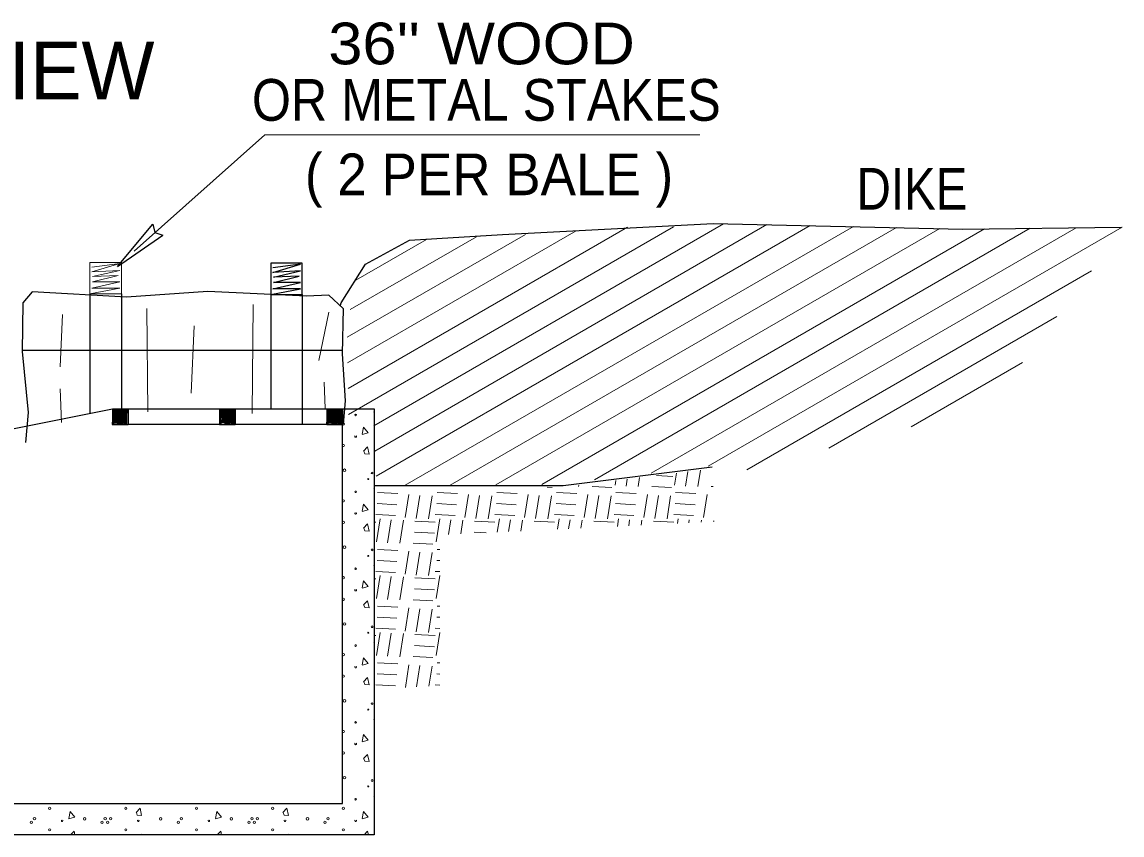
# Model space of a CAD drawing. Extents: x -59 to 313, y 57 to 341.
# Drawn here: x 98.53 to 132.8, y 214.98 to 240.3 of the extents above; entities that cross this region are included whole.
import ezdxf
from ezdxf.enums import TextEntityAlignment as Align

# ---------------------------------------------------------------- set-up
doc = ezdxf.new("R2010")
doc.units = 0
doc.header["$LTSCALE"] = 0.52
doc.layers.add('1', color=7, linetype='Continuous', lineweight=13)

msp = doc.modelspace()

# ---------------------------------------------------------------- linework, layer by layer
at = {"layer": '1'}
for p, q in [((106.0905, 236.7835), (102.021, 233.1672)), ((106.0905, 236.7835), (119.6449, 236.7835)), ((108.6707, 229.6819), (115.7898, 233.7922)), ((108.684, 228.8813), (117.3937, 233.9099)), ((108.6972, 228.0807), (118.8197, 233.9249)), ((109.4862, 227.7279), (120.3845, 234.02)), ((109.5177, 226.9378), (121.7321, 233.9898)), ((109.5613, 226.1547), (123.0799, 233.9597)), ((110.4681, 225.8699), (124.4276, 233.9294)), ((111.8683, 225.8701), (125.7752, 233.8992)), ((113.2895, 225.8823), (127.1229, 233.8691)), ((114.7183, 225.8989), (128.509, 233.861)), ((116.3599, 226.0384), (129.9382, 233.8778)), ((118.1244, 226.2489), (131.3673, 233.8947)), ((119.9011, 226.4663), (132.7964, 233.9115)), ((108.6573, 230.4825), (114.2087, 233.6876)), ((108.7543, 231.3468), (112.6823, 233.6147)), ((108.9303, 232.2567), (111.1297, 233.5264)), ((121.1073, 226.3545), (131.8478, 232.5555)), ((102.4189, 231.3798), (102.4516, 228.1621)), ((105.7334, 231.5065), (105.7007, 228.1092)), ((99.7945, 231.1898), (99.7128, 229.5564)), ((108.0842, 231.2645), (107.7739, 229.7618)), ((123.6668, 227.0239), (130.77, 231.1249)), ((103.8936, 230.8343), (103.7956, 228.7437)), ((126.2264, 227.6934), (129.6922, 229.6943)), ((107.9437, 229.0822), (107.9764, 228.2656)), ((99.7128, 228.8769), (99.7618, 227.8316)), ((118.2915, 226.1743), (118.8057, 226.1479)), ((118.8594, 225.8756), (118.9187, 226.253)), ((119.2027, 225.8477), (119.2732, 226.2975)), ((119.5834, 225.8352), (119.6636, 226.3464)), ((115.8686, 225.8352), (115.8742, 225.8713)), ((116.2869, 225.8377), (116.9025, 225.806)), ((117.002, 225.8756), (117.0239, 226.0154)), ((117.3452, 225.8477), (117.3785, 226.0598)), ((117.726, 225.8352), (117.7689, 226.1088)), ((118.1443, 225.8377), (118.7599, 225.806)), ((120.0018, 225.8377), (120.0566, 225.8348)), ((109.6021, 225.6437), (110.2357, 225.6107)), ((110.4684, 224.8667), (110.5812, 225.5853)), ((110.8117, 224.8389), (110.9243, 225.5576)), ((111.1924, 224.8263), (111.3051, 225.545)), ((111.4595, 225.6437), (112.0932, 225.6107)), ((112.3258, 224.8667), (112.4386, 225.5853)), ((112.6691, 224.8389), (112.7818, 225.5576)), ((113.0498, 224.8263), (113.1625, 225.545)), ((113.3169, 225.6437), (113.9506, 225.6107)), ((114.1833, 224.8667), (114.296, 225.5853)), ((114.5265, 224.8389), (114.6392, 225.5576)), ((114.8858, 225.8142), (115.0451, 225.806)), ((114.9072, 224.8263), (115.0199, 225.545)), ((115.1743, 225.6437), (115.808, 225.6107)), ((116.0407, 224.8667), (116.1534, 225.5853)), ((116.3839, 224.8389), (116.4966, 225.5576)), ((116.7647, 224.8263), (116.8773, 225.545)), ((117.0318, 225.6437), (117.6654, 225.6107)), ((117.8981, 224.8667), (118.0108, 225.5853)), ((118.2413, 224.8389), (118.354, 225.5576)), ((118.6221, 224.8263), (118.7347, 225.545)), ((118.8892, 225.6437), (119.5228, 225.6107)), ((119.7555, 224.8667), (119.8682, 225.5853)), ((109.5923, 225.2988), (110.2079, 225.2672)), ((111.4497, 225.2988), (112.0653, 225.2672)), ((113.3072, 225.2988), (113.9227, 225.2672)), ((115.1646, 225.2988), (115.7802, 225.2672)), ((117.022, 225.2988), (117.6376, 225.2672)), ((118.8794, 225.2988), (119.495, 225.2672)), ((109.5465, 224.9569), (110.1621, 224.9253)), ((109.5723, 224.1077), (109.6851, 224.8263)), ((111.4039, 224.9569), (112.0195, 224.9253)), ((111.4297, 224.1077), (111.5425, 224.8263)), ((113.2613, 224.9569), (113.8769, 224.9253)), ((113.3345, 224.4095), (113.3999, 224.8263)), ((115.1187, 224.9569), (115.7343, 224.9253)), ((115.2062, 224.5002), (115.2573, 224.8263)), ((116.9762, 224.9569), (117.5917, 224.9253)), ((117.0778, 224.591), (117.1148, 224.8263)), ((118.8336, 224.9569), (119.4492, 224.9253)), ((118.9495, 224.6817), (118.9722, 224.8263)), ((109.5343, 224.7242), (109.5465, 224.7236)), ((109.9156, 224.0799), (110.0282, 224.7986)), ((110.2963, 224.0673), (110.409, 224.786)), ((110.7702, 224.7567), (111.4039, 224.7236)), ((111.8131, 224.3357), (111.8857, 224.7986)), ((112.1987, 224.3544), (112.2664, 224.786)), ((112.6277, 224.7567), (113.2613, 224.7236)), ((113.6847, 224.4265), (113.7431, 224.7986)), ((114.0704, 224.4452), (114.1238, 224.786)), ((114.4851, 224.7567), (115.1187, 224.7236)), ((115.5564, 224.5172), (115.6005, 224.7986)), ((115.9421, 224.5359), (115.9813, 224.786)), ((116.3425, 224.7567), (116.9762, 224.7236)), ((117.428, 224.6079), (117.4579, 224.7986)), ((117.8137, 224.6267), (117.8387, 224.786)), ((118.1999, 224.7567), (118.8336, 224.7236)), ((119.2997, 224.6987), (119.3153, 224.7986)), ((119.6853, 224.7173), (119.6961, 224.786)), ((120.0573, 224.7567), (120.0884, 224.7551)), ((110.7605, 224.4117), (111.3761, 224.3801)), ((112.6179, 224.4117), (112.988, 224.3928)), ((109.6021, 223.8759), (110.2357, 223.8428)), ((110.4684, 223.0989), (110.5812, 223.8175)), ((110.7147, 224.0698), (111.3302, 224.0382)), ((110.8117, 223.0711), (110.9243, 223.7897)), ((111.1924, 223.0585), (111.3051, 223.7772)), ((111.4595, 223.8759), (111.543, 223.8716)), ((109.5923, 223.531), (110.2079, 223.4993)), ((111.4497, 223.531), (111.543, 223.5262)), ((109.5465, 223.1891), (110.1621, 223.1574)), ((111.4039, 223.1891), (111.543, 223.1819)), ((109.5343, 222.9564), (109.5465, 222.9557)), ((109.5723, 222.3399), (109.6851, 223.0585)), ((109.9156, 222.3121), (110.0282, 223.0307)), ((110.2963, 222.2995), (110.409, 223.0182)), ((110.7702, 222.9888), (111.4039, 222.9557)), ((111.4297, 222.3399), (111.5425, 223.0585)), ((110.7605, 222.6439), (111.3761, 222.6122)), ((109.6021, 222.1081), (110.2357, 222.075)), ((110.7147, 222.302), (111.3302, 222.2703)), ((111.4595, 222.1081), (111.543, 222.1037)), ((109.5923, 221.7632), (110.2079, 221.7315)), ((110.4684, 221.3311), (110.5812, 222.0497)), ((110.8117, 221.3032), (110.9243, 222.0219)), ((111.1924, 221.2907), (111.3051, 222.0093)), ((111.4497, 221.7632), (111.543, 221.7583)), ((109.5465, 221.4212), (110.1621, 221.3896)), ((111.4039, 221.4212), (111.543, 221.4141)), ((109.5343, 221.1886), (109.5465, 221.1879)), ((109.5723, 220.5721), (109.6851, 221.2907)), ((109.9156, 220.5443), (110.0282, 221.2629)), ((110.2963, 220.5317), (110.409, 221.2503)), ((110.7702, 221.221), (111.4039, 221.1879)), ((111.4297, 220.5721), (111.5425, 221.2907)), ((110.7605, 220.8761), (111.3761, 220.8444)), ((110.7147, 220.5342), (111.3302, 220.5025)), ((109.6021, 220.3402), (110.2357, 220.3072)), ((110.4701, 219.5739), (110.5812, 220.2818)), ((110.8207, 219.5931), (110.9243, 220.2541)), ((111.2067, 219.6142), (111.3051, 220.2415)), ((111.4595, 220.3402), (111.543, 220.3359)), ((109.5923, 219.9953), (110.2079, 219.9637)), ((111.4497, 219.9953), (111.543, 219.9905)), ((109.5465, 219.6534), (110.1621, 219.6217)), ((111.4039, 219.6534), (111.543, 219.6462))]:
    msp.add_line(p, q, dxfattribs=at)
at = {"layer": '1', "lineweight": 25}
for p, q in [((101.5023, 232.686), (102.6035, 234.006)), ((101.5023, 232.686), (102.9187, 233.6601)), ((100.6432, 231.8307), (100.6432, 228.1122)), ((101.6232, 231.8307), (101.6232, 227.7963)), ((106.2782, 231.8143), (106.2782, 228.2527)), ((107.2582, 231.8143), (107.2582, 227.7627)), ((98.5362, 230.083), (108.4996, 230.083)), ((101.3456, 228.2527), (101.3456, 227.7464)), ((101.8356, 228.2527), (101.8356, 227.7627)), ((104.6776, 228.2527), (104.6776, 227.7627)), ((105.1676, 228.2527), (105.1676, 227.7627)), ((108.0259, 228.2527), (108.0259, 227.7627)), ((108.5159, 228.2527), (108.5159, 227.7464)), ((91.5619, 226.2927), (98.6506, 227.7138)), ((101.3456, 227.7627), (101.8356, 227.7627)), ((108.0259, 227.7627), (101.8356, 227.7627)), ((104.6776, 227.7627), (105.1676, 227.7627)), ((108.0259, 227.7627), (108.5159, 227.7627))]:
    msp.add_line(p, q, dxfattribs=at)
for points in [[(102.6035, 234.006), (102.6653, 233.7425), (102.9187, 233.6601)], [(108.4483, 231.4792), (108.475, 231.5528), (109.2263, 232.7615), (110.596, 233.5046), (113.4985, 233.6788), (120.058, 234.0273), (127.8365, 233.8531), (132.7706, 233.9112)], [(106.2782, 231.8143), (107.2582, 231.8143), (107.2582, 232.7943), (106.2782, 232.7943), (106.2782, 231.8143), (107.2092, 231.994), (106.3436, 231.994), (107.2092, 232.19), (106.3599, 232.19), (107.1602, 232.386), (106.3599, 232.3533), (107.2092, 232.5493), (106.3436, 232.5003), (106.3436, 232.5003), (107.2092, 232.7617), (106.3436, 232.6473)], [(108.0913, 231.798), (107.3889, 231.7653), (104.3182, 231.9123), (101.7866, 231.7327), (98.8466, 231.896), (98.5526, 231.553), (98.5362, 230.034), (98.7159, 228.1393), (98.6342, 227.2083)], [(108.0913, 231.798), (108.5322, 231.3733), (108.4996, 229.9687), (108.5976, 228.4987), (108.5322, 227.78)], [(98.6506, 227.7138), (101.3456, 228.2527), (108.5159, 228.2527), (109.4959, 228.2527), (109.4959, 214.9783), (90.5819, 214.9783), (90.5819, 225.3127), (89.6019, 225.3127), (89.6019, 226.2927), (91.5619, 226.2927), (91.5619, 215.9583), (108.5159, 215.9583), (108.5159, 228.2527)], [(101.3456, 227.7627), (101.3782, 228.2364), (101.3782, 227.7791), (101.4109, 228.2364), (101.4273, 227.7954), (101.4436, 228.2201), (101.4599, 227.7954), (101.4762, 228.2364), (101.4926, 227.7954), (101.5089, 228.2201), (101.5089, 227.7627), (101.5416, 228.2364), (101.5416, 227.7791), (101.5742, 228.2364), (101.5742, 227.7791), (101.6069, 228.2364), (101.6069, 227.7954), (101.6232, 228.2364), (101.6232, 227.7791), (101.6396, 228.2364), (101.6559, 227.7627), (101.6886, 228.2364), (101.6886, 227.7954), (101.7212, 228.2364), (101.7212, 227.7791), (101.7539, 228.2201), (101.7539, 227.7627), (101.7866, 228.2201), (101.7866, 227.7791), (101.8029, 228.2201)], [(104.6939, 227.7791), (104.7266, 228.2527), (104.7266, 227.7954), (104.7592, 228.2527), (104.7756, 227.8117), (104.7919, 228.2364), (104.8083, 227.8117), (104.8246, 228.2527), (104.8409, 227.8117), (104.8572, 228.2364), (104.8572, 227.7791), (104.8899, 228.2527), (104.8899, 227.7954), (104.9226, 228.2527), (104.9226, 227.7954), (104.9552, 228.2527), (104.9552, 227.8117), (104.9716, 228.2527), (104.9716, 227.7954), (104.9879, 228.2527), (105.0042, 227.7791), (105.0369, 228.2527), (105.0369, 227.8117), (105.0696, 228.2527), (105.0696, 227.7954), (105.1022, 228.2364), (105.1022, 227.7791), (105.1349, 228.2364), (105.1349, 227.7954), (105.1512, 228.2364)], [(108.0259, 227.7627), (108.0586, 228.2364), (108.0586, 227.7791), (108.0913, 228.2364), (108.1076, 227.7954), (108.1239, 228.2201), (108.1402, 227.7954), (108.1566, 228.2364), (108.1729, 227.7954), (108.1893, 228.2201), (108.1893, 227.7627), (108.2219, 228.2364), (108.2219, 227.7791), (108.2546, 228.2364), (108.2546, 227.7791), (108.2873, 228.2364), (108.2873, 227.7954), (108.3036, 228.2364), (108.3036, 227.7791), (108.3199, 228.2364), (108.3362, 227.7627), (108.3689, 228.2364), (108.3689, 227.7954), (108.4016, 228.2364), (108.4016, 227.7791), (108.4342, 228.2201), (108.4342, 227.7627), (108.4669, 228.2201), (108.4669, 227.7791), (108.4832, 228.2201)], [(109.4959, 225.8628), (115.388, 225.8628), (120.0319, 226.4437)]]:
    msp.add_lwpolyline(points, dxfattribs=at)
at = {"layer": '1'}
for points in [[(100.6432, 231.8307), (101.6232, 231.8307), (101.6232, 232.8107), (100.6432, 232.8107), (100.6432, 231.8307), (101.5742, 232.0103), (100.7086, 232.0103), (101.5742, 232.2063), (100.7249, 232.2063), (101.5252, 232.4023), (100.7249, 232.3697), (101.5742, 232.5657), (100.7086, 232.5167), (100.7086, 232.5167), (101.5742, 232.778), (100.7086, 232.6637)], [(109.1292, 227.4616), (109.1707, 227.68), (109.3163, 227.5032), (109.124, 227.4512)], [(109.1707, 226.9344), (109.2956, 227.0643), (109.3423, 226.8407), (109.2072, 226.8512), (109.1812, 226.9292)], [(109.1292, 225.0676), (109.1707, 225.286), (109.3163, 225.1092), (109.124, 225.0572)], [(109.1707, 224.5404), (109.2956, 224.6703), (109.3423, 224.4467), (109.2072, 224.4572), (109.1812, 224.5352)], [(109.1292, 222.6736), (109.1707, 222.892), (109.3163, 222.7152), (109.124, 222.6632)], [(109.1707, 222.1464), (109.2956, 222.2763), (109.3423, 222.0528), (109.2072, 222.0632), (109.1812, 222.1412)], [(109.1292, 220.2796), (109.1707, 220.498), (109.3163, 220.3212), (109.124, 220.2692)], [(109.1707, 219.7524), (109.2956, 219.8823), (109.3423, 219.6587), (109.2072, 219.6692), (109.1812, 219.7472)], [(109.1292, 217.8856), (109.1707, 218.104), (109.3163, 217.9272), (109.124, 217.8752)], [(109.1707, 217.3584), (109.2956, 217.4883), (109.3423, 217.2647), (109.2072, 217.2752), (109.1812, 217.3532)], [(99.9852, 215.4916), (100.0267, 215.71), (100.1723, 215.5332), (99.98, 215.4812)], [(102.0821, 215.6841), (102.2069, 215.814), (102.2537, 215.5904), (102.1185, 215.6008), (102.0925, 215.6788)], [(104.5572, 215.4916), (104.5987, 215.71), (104.7443, 215.5332), (104.552, 215.4812)], [(106.6541, 215.6841), (106.7789, 215.814), (106.8257, 215.5904), (106.6905, 215.6008), (106.6645, 215.6788)], [(109.1292, 215.4916), (109.1707, 215.71), (109.3163, 215.5332), (109.124, 215.4812)], [(100.0401, 214.9783), (100.1516, 215.0943), (100.1758, 214.9783)], [(102.2484, 214.9783), (102.2537, 215.0059), (102.2764, 214.9783)], [(104.6121, 214.9783), (104.7236, 215.0943), (104.7478, 214.9783)], [(106.8204, 214.9783), (106.8257, 215.0059), (106.8484, 214.9783)], [(109.1841, 214.9783), (109.2956, 215.0943), (109.3198, 214.9783)]]:
    msp.add_lwpolyline(points, dxfattribs=at)
for centre, radius in [((108.9218, 228.0613), 0.025), ((108.5738, 226.3392), 0.0399), ((109.4335, 226.2523), 0.0269), ((109.3148, 226.0654), 0.0158), ((108.9218, 225.6672), 0.025), ((108.5738, 223.9452), 0.0399), ((109.4335, 223.8582), 0.0269), ((109.3148, 223.6714), 0.0158), ((108.9218, 223.2732), 0.025), ((108.5738, 221.5512), 0.0399), ((109.4335, 221.4642), 0.0269), ((109.3148, 221.2774), 0.0158), ((108.9218, 220.8792), 0.025), ((108.5738, 219.1573), 0.0399), ((109.4335, 219.0702), 0.0269), ((109.3148, 218.8834), 0.0158), ((108.9218, 218.4852), 0.025), ((108.5738, 216.7632), 0.0399), ((109.4335, 216.6762), 0.0269), ((109.3148, 216.4894), 0.0158), ((108.9218, 216.0913), 0.025), ((99.3928, 215.8091), 0.0343), ((101.764, 215.8091), 0.0343), ((103.9648, 215.8091), 0.0343), ((106.336, 215.8091), 0.0343), ((108.5368, 215.8091), 0.0343), ((98.8232, 215.3767), 0.0368), ((98.9182, 215.4846), 0.0385), ((100.4782, 215.4821), 0.0389), ((101.024, 215.3767), 0.0368), ((101.119, 215.4846), 0.0385), ((101.1943, 215.3767), 0.0368), ((101.2893, 215.4846), 0.0385), ((102.8493, 215.4821), 0.0389), ((103.3952, 215.3767), 0.0368), ((103.4902, 215.4846), 0.0385), ((105.0502, 215.4821), 0.0389), ((105.596, 215.3767), 0.0368), ((105.691, 215.4846), 0.0385), ((105.7663, 215.3767), 0.0368), ((105.8613, 215.4846), 0.0385), ((107.4213, 215.4821), 0.0389), ((107.9672, 215.3767), 0.0368), ((108.0622, 215.4846), 0.0385), ((99.3928, 215.1394), 0.0343), ((101.764, 215.1394), 0.0343), ((103.9648, 215.1394), 0.0343), ((106.336, 215.1394), 0.0343), ((108.5368, 215.1394), 0.0343)]:
    msp.add_circle(centre, radius, dxfattribs=at)
for centre, radius, start, end in [((109.5205, 228.1561), 0.0338, 136.68752, 223.31248), ((108.5368, 227.7791), 0.0343, 232.41744, 127.58256), ((108.9218, 227.3916), 0.025, 120.61461, 59.38539), ((108.5368, 227.1094), 0.0343, 232.41744, 127.58256), ((109.5205, 225.7621), 0.0338, 136.68752, 223.31248), ((108.5368, 225.3851), 0.0343, 232.41744, 127.58256), ((108.9218, 224.9976), 0.025, 120.61461, 59.38539), ((108.5368, 224.7154), 0.0343, 232.41744, 127.58256), ((109.5205, 223.3681), 0.0338, 136.68752, 223.31248), ((108.5368, 222.9911), 0.0343, 232.41744, 127.58256), ((108.9218, 222.6036), 0.025, 120.61461, 59.38539), ((108.5368, 222.3214), 0.0343, 232.41744, 127.58256), ((109.5205, 220.9741), 0.0338, 136.68752, 223.31248), ((108.5368, 220.5971), 0.0343, 232.41744, 127.58256), ((108.9218, 220.2096), 0.025, 120.61461, 59.38539), ((108.5368, 219.9274), 0.0343, 232.41744, 127.58256), ((109.5205, 218.5801), 0.0338, 136.68752, 223.31248), ((108.5368, 218.2031), 0.0343, 232.41744, 127.58256), ((108.9218, 217.8156), 0.025, 120.61461, 59.38539), ((108.5368, 217.5334), 0.0343, 232.41744, 127.58256), ((109.5205, 216.1861), 0.0338, 136.68752, 223.31248), ((99.7778, 215.4216), 0.025, 120.61461, 59.38539), ((102.149, 215.4216), 0.025, 120.61461, 59.38539), ((104.3498, 215.4216), 0.025, 120.61461, 59.38539), ((106.721, 215.4216), 0.025, 120.61461, 59.38539), ((108.9218, 215.4216), 0.025, 120.61461, 59.38539)]:
    msp.add_arc(centre, radius, start, end, dxfattribs=at)

# ---------------------------------------------------------------- texts
for s, width, p in [("36'' WOOD ", 1.1, (113.1105, 238.9822)), ('OR METAL STAKES', 0.9, (112.9938, 237.2256)), ('( 2 PER BALE )', 0.95, (113.0786, 234.9052)), ('DIKE', 0.85, (126.2529, 234.4577))]:
    msp.add_text(s, height=1.3, dxfattribs=dict(at, width=width)).set_placement(p, align=Align.CENTER)
msp.add_text('PLAN VIEW', height=1.8, dxfattribs=at).set_placement((96.1001, 237.8882), align=Align.CENTER)

doc.saveas('drawing.dxf')
